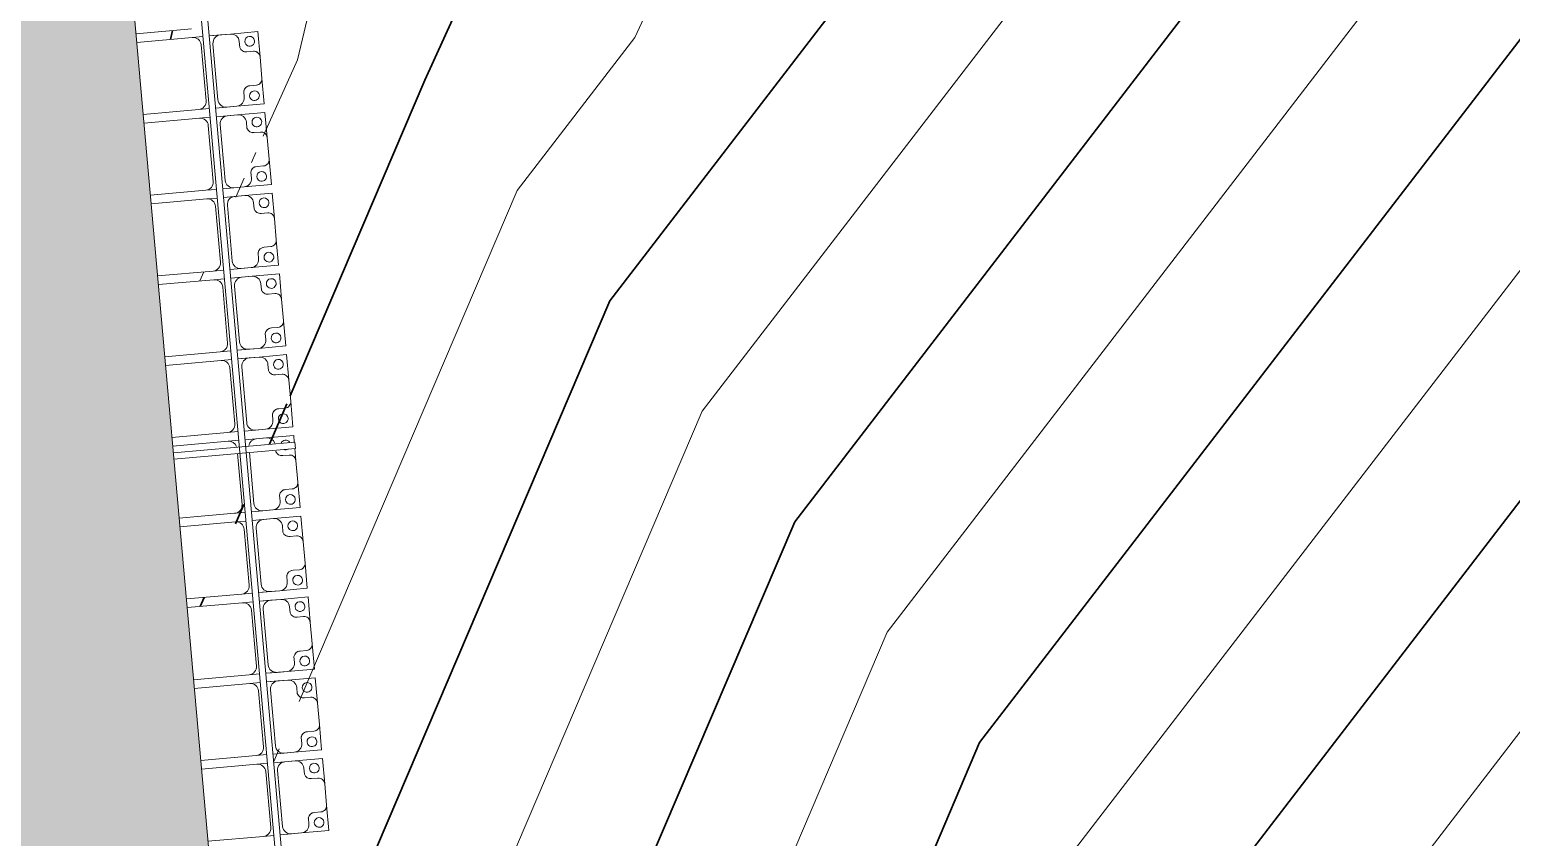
# Model space of a CAD drawing. Header units: millimetres. Extents: x -861324 to 439029, y -308065 to 694685.
# Drawn here: x -12267 to -3133, y 55430 to 60412 of the extents above; entities that cross this region are included whole.
import ezdxf

# ---------------------------------------------------------------- set-up
doc = ezdxf.new("R2010")
doc.units = ezdxf.units.MM
for name, color, linetype, lineweight in [('A-DETL-GENF', 92, 'Continuous', 9), ('A-DETL-THIN', 151, 'Continuous', 9), ('A-GENM', 13, 'Continuous', 9), ('C-TOPO-MAJR', 7, 'Continuous', 35), ('C-TOPO-MINR', 7, 'Continuous', 9), ('S-BEAM', 12, 'Continuous', 9)]:
    doc.layers.add(name, color=color, linetype=linetype, lineweight=lineweight)

# ---------------------------------------------------------------- blocks, each defined once
blk = doc.blocks.new('Dầm C52 - Dầm C52-21055-BỐ TRÍ BÈ PIN HỒ BẢN MÒNG')
at = {"layer": 'S-BEAM', "color": 7}
for p, q in [((-63556.2, 20), (63556.2, 20)), ((63556.2, -20), (-63556.2, -20))]:
    blk.add_line(p, q, dxfattribs=at)
blk = doc.blocks.new('Dầm C52 - Hộp 40x60-15957-BỐ TRÍ BÈ PIN HỒ BẢN MÒNG')
at = {"layer": 'S-BEAM', "color": 7}
for p, q in [((36407.8, 20), (37160, 20)), ((37160, 20), (37160, -20)), ((37160, -20), (36407.8, -20))]:
    blk.add_line(p, q, dxfattribs=at)
blk = doc.blocks.new('Dai phaodi lai - DẢI PHAO ĐI LẠI-21666-BỐ TRÍ BÈ PIN HỒ BẢN MÒNG')
at = {"layer": 'A-GENM', "color": 9}
for p, q in [((109776.8, 748.4), (109933.1, 748.4)), ((109776.8, 579.3), (109776.8, 748.4)), ((109776.8, 748.4), (109776.8, 579.3)), ((109933.1, 748.4), (109776.8, 748.4)), ((110066.9, 748.4), (110223.2, 748.4)), ((110223.2, 748.4), (110066.9, 748.4)), ((110223.2, 748.4), (110223.2, 579.3)), ((110223.2, 579.3), (110223.2, 748.4)), ((110276.8, 748.4), (110433.1, 748.4)), ((110276.8, 579.3), (110276.8, 748.4)), ((110276.8, 748.4), (110276.8, 579.3)), ((110433.1, 748.4), (110276.8, 748.4)), ((110566.9, 748.4), (110723.2, 748.4)), ((110723.2, 748.4), (110566.9, 748.4)), ((110723.2, 748.4), (110723.2, 579.3)), ((110723.2, 579.3), (110723.2, 748.4)), ((110776.8, 748.4), (110933.1, 748.4)), ((110776.8, 579.3), (110776.8, 748.4)), ((110776.8, 748.4), (110776.8, 579.3)), ((110933.1, 748.4), (110776.8, 748.4)), ((111066.9, 748.4), (111223.2, 748.4)), ((111223.2, 748.4), (111066.9, 748.4)), ((111223.2, 748.4), (111223.2, 579.3)), ((111223.2, 579.3), (111223.2, 748.4)), ((111276.8, 748.4), (111433.1, 748.4)), ((111276.8, 579.3), (111276.8, 748.4)), ((111276.8, 748.4), (111276.8, 579.3)), ((111433.1, 748.4), (111276.8, 748.4)), ((111566.9, 748.4), (111723.2, 748.4)), ((111723.2, 748.4), (111566.9, 748.4)), ((111723.2, 748.4), (111723.2, 579.3)), ((111723.2, 579.3), (111723.2, 748.4)), ((111776.8, 748.4), (111933.1, 748.4)), ((111776.8, 579.3), (111776.8, 748.4)), ((111776.8, 748.4), (111776.8, 579.3)), ((111933.1, 748.4), (111776.8, 748.4)), ((112066.9, 748.4), (112223.2, 748.4)), ((112223.2, 748.4), (112066.9, 748.4)), ((112223.2, 748.4), (112223.2, 579.3)), ((112223.2, 579.3), (112223.2, 748.4)), ((112276.8, 748.4), (112318.3, 748.4)), ((112276.8, 579.3), (112276.8, 748.4)), ((112276.8, 748.4), (112276.8, 579.3)), ((112318.3, 748.4), (112276.8, 748.4)), ((112358.3, 748.4), (112433.1, 748.4)), ((112433.1, 748.4), (112358.3, 748.4)), ((112566.9, 748.4), (112723.2, 748.4)), ((112723.2, 748.4), (112566.9, 748.4)), ((112723.2, 748.4), (112723.2, 579.3)), ((112723.2, 579.3), (112723.2, 748.4)), ((112776.8, 748.4), (112933.1, 748.4)), ((112776.8, 579.3), (112776.8, 748.4)), ((112776.8, 748.4), (112776.8, 579.3)), ((112933.1, 748.4), (112776.8, 748.4)), ((113066.9, 748.4), (113223.2, 748.4)), ((113223.2, 748.4), (113066.9, 748.4)), ((113223.2, 748.4), (113223.2, 579.3)), ((113223.2, 579.3), (113223.2, 748.4)), ((113276.8, 748.4), (113433.1, 748.4)), ((113276.8, 579.3), (113276.8, 748.4)), ((113276.8, 748.4), (113276.8, 579.3)), ((113433.1, 748.4), (113276.8, 748.4)), ((113566.9, 748.4), (113723.2, 748.4)), ((113723.2, 748.4), (113566.9, 748.4)), ((113723.2, 748.4), (113723.2, 579.3)), ((113723.2, 579.3), (113723.2, 748.4)), ((113776.8, 748.4), (113933.1, 748.4)), ((113776.8, 579.3), (113776.8, 748.4)), ((113776.8, 748.4), (113776.8, 579.3)), ((113933.1, 748.4), (113776.8, 748.4)), ((114066.9, 748.4), (114223.2, 748.4)), ((114223.2, 748.4), (114066.9, 748.4)), ((114223.2, 748.4), (114223.2, 579.3)), ((114223.2, 579.3), (114223.2, 748.4)), ((114276.8, 748.4), (114433.1, 748.4)), ((114276.8, 579.3), (114276.8, 748.4)), ((114276.8, 748.4), (114276.8, 579.3)), ((114433.1, 748.4), (114276.8, 748.4)), ((114566.9, 748.4), (114723.2, 748.4)), ((114723.2, 748.4), (114566.9, 748.4)), ((114723.2, 748.4), (114723.2, 579.3)), ((114723.2, 579.3), (114723.2, 748.4)), ((109895.1, 670.7), (109895.1, 710.4)), ((109895.1, 710.4), (109895.1, 670.7)), ((109895.1, 670.7), (109895.1, 710.4)), ((110395.1, 670.7), (110395.1, 710.4)), ((110395.1, 710.4), (110395.1, 670.7)), ((110395.1, 670.7), (110395.1, 710.4)), ((110895.1, 670.7), (110895.1, 710.4)), ((110895.1, 710.4), (110895.1, 670.7)), ((110895.1, 670.7), (110895.1, 710.4)), ((111395.1, 670.7), (111395.1, 710.4)), ((111395.1, 710.4), (111395.1, 670.7)), ((111395.1, 670.7), (111395.1, 710.4)), ((111895.1, 670.7), (111895.1, 710.4)), ((111895.1, 710.4), (111895.1, 670.7)), ((111895.1, 670.7), (111895.1, 710.4)), ((112395.1, 670.7), (112395.1, 710.4)), ((112395.1, 710.4), (112395.1, 670.7)), ((112395.1, 670.7), (112395.1, 710.4)), ((112895.1, 670.7), (112895.1, 710.4)), ((112895.1, 710.4), (112895.1, 670.7)), ((112895.1, 670.7), (112895.1, 710.4)), ((113395.1, 670.7), (113395.1, 710.4)), ((113395.1, 710.4), (113395.1, 670.7)), ((113395.1, 670.7), (113395.1, 710.4)), ((113895.1, 670.7), (113895.1, 710.4)), ((113895.1, 710.4), (113895.1, 670.7)), ((113895.1, 670.7), (113895.1, 710.4)), ((114395.1, 670.7), (114395.1, 710.4)), ((114395.1, 710.4), (114395.1, 670.7)), ((114395.1, 670.7), (114395.1, 710.4)), ((109776.8, 447.9), (109776.8, 579.3)), ((109826.8, 629.3), (109864.3, 629.3)), ((109864.3, 629.3), (109826.8, 629.3)), ((109826.8, 629.3), (109864.3, 629.3)), ((110135.7, 629.3), (110173.2, 629.3)), ((110173.2, 629.3), (110135.7, 629.3)), ((110135.7, 629.3), (110173.2, 629.3)), ((110223.2, 579.3), (110223.2, 447.9)), ((110276.8, 447.9), (110276.8, 579.3)), ((110326.8, 629.3), (110364.3, 629.3)), ((110364.3, 629.3), (110326.8, 629.3)), ((110326.8, 629.3), (110364.3, 629.3)), ((110635.7, 629.3), (110673.2, 629.3)), ((110673.2, 629.3), (110635.7, 629.3)), ((110635.7, 629.3), (110673.2, 629.3)), ((110723.2, 579.3), (110723.2, 447.9)), ((110776.8, 447.9), (110776.8, 579.3)), ((110826.8, 629.3), (110864.3, 629.3)), ((110864.3, 629.3), (110826.8, 629.3)), ((110826.8, 629.3), (110864.3, 629.3)), ((111135.7, 629.3), (111173.2, 629.3)), ((111173.2, 629.3), (111135.7, 629.3)), ((111135.7, 629.3), (111173.2, 629.3)), ((111223.2, 579.3), (111223.2, 447.9)), ((111276.8, 447.9), (111276.8, 579.3)), ((111326.8, 629.3), (111364.3, 629.3)), ((111364.3, 629.3), (111326.8, 629.3)), ((111326.8, 629.3), (111364.3, 629.3)), ((111635.7, 629.3), (111673.2, 629.3)), ((111673.2, 629.3), (111635.7, 629.3)), ((111635.7, 629.3), (111673.2, 629.3)), ((111723.2, 579.3), (111723.2, 447.9)), ((111776.8, 447.9), (111776.8, 579.3)), ((111826.8, 629.3), (111864.3, 629.3)), ((111864.3, 629.3), (111826.8, 629.3)), ((111826.8, 629.3), (111864.3, 629.3)), ((112135.7, 629.3), (112173.2, 629.3)), ((112173.2, 629.3), (112135.7, 629.3)), ((112135.7, 629.3), (112173.2, 629.3)), ((112223.2, 579.3), (112223.2, 447.9)), ((112276.8, 447.9), (112276.8, 579.3)), ((112635.7, 629.3), (112673.2, 629.3)), ((112673.2, 629.3), (112635.7, 629.3)), ((112635.7, 629.3), (112673.2, 629.3)), ((112723.2, 579.3), (112723.2, 447.9)), ((112776.8, 447.9), (112776.8, 579.3)), ((112826.8, 629.3), (112864.3, 629.3)), ((112864.3, 629.3), (112826.8, 629.3)), ((112826.8, 629.3), (112864.3, 629.3)), ((113135.7, 629.3), (113173.2, 629.3)), ((113173.2, 629.3), (113135.7, 629.3)), ((113135.7, 629.3), (113173.2, 629.3)), ((113223.2, 579.3), (113223.2, 447.9)), ((113276.8, 447.9), (113276.8, 579.3)), ((113326.8, 629.3), (113364.3, 629.3)), ((113364.3, 629.3), (113326.8, 629.3)), ((113326.8, 629.3), (113364.3, 629.3)), ((113635.7, 629.3), (113673.2, 629.3)), ((113673.2, 629.3), (113635.7, 629.3)), ((113635.7, 629.3), (113673.2, 629.3)), ((113723.2, 579.3), (113723.2, 447.9)), ((113776.8, 447.9), (113776.8, 579.3)), ((113826.8, 629.3), (113864.3, 629.3)), ((113864.3, 629.3), (113826.8, 629.3)), ((113826.8, 629.3), (113864.3, 629.3)), ((114135.7, 629.3), (114173.2, 629.3)), ((114173.2, 629.3), (114135.7, 629.3)), ((114135.7, 629.3), (114173.2, 629.3)), ((114223.2, 579.3), (114223.2, 447.9)), ((114276.8, 447.9), (114276.8, 579.3)), ((114326.8, 629.3), (114364.3, 629.3)), ((114364.3, 629.3), (114326.8, 629.3)), ((114326.8, 629.3), (114364.3, 629.3)), ((114635.7, 629.3), (114673.2, 629.3)), ((114673.2, 629.3), (114635.7, 629.3)), ((114635.7, 629.3), (114673.2, 629.3)), ((114723.2, 579.3), (114723.2, 447.9)), ((109776.8, 343.3), (109776.8, 407.9)), ((110223.2, 407.9), (110223.2, 343.3)), ((110276.8, 343.3), (110276.8, 407.9)), ((110723.2, 407.9), (110723.2, 343.3)), ((110776.8, 343.3), (110776.8, 407.9)), ((111223.2, 407.9), (111223.2, 343.3)), ((111276.8, 343.3), (111276.8, 407.9)), ((111723.2, 407.9), (111723.2, 343.3)), ((111776.8, 343.3), (111776.8, 407.9)), ((112223.2, 407.9), (112223.2, 343.3)), ((112276.8, 343.3), (112276.8, 407.9)), ((112723.2, 407.9), (112723.2, 343.3)), ((112776.8, 343.3), (112776.8, 407.9)), ((113223.2, 407.9), (113223.2, 343.3)), ((113276.8, 343.3), (113276.8, 407.9)), ((113723.2, 407.9), (113723.2, 343.3)), ((113776.8, 343.3), (113776.8, 407.9)), ((114223.2, 407.9), (114223.2, 343.3)), ((114276.8, 343.3), (114276.8, 407.9)), ((114723.2, 407.9), (114723.2, 343.3))]:
    blk.add_line(p, q, dxfattribs=at)
at = {"layer": 'A-GENM', "color": 7}
for p, q in [((110066.9, 748.4), (109933.1, 748.4)), ((110566.9, 748.4), (110433.1, 748.4)), ((111066.9, 748.4), (110933.1, 748.4)), ((111566.9, 748.4), (111433.1, 748.4)), ((112066.9, 748.4), (111933.1, 748.4)), ((112566.9, 748.4), (112433.1, 748.4)), ((113066.9, 748.4), (112933.1, 748.4)), ((113566.9, 748.4), (113433.1, 748.4)), ((114066.9, 748.4), (113933.1, 748.4)), ((114566.9, 748.4), (114433.1, 748.4)), ((109895.1, 710.4), (109895.1, 670.7)), ((110104.9, 670.7), (110104.9, 710.4)), ((110395.1, 710.4), (110395.1, 670.7)), ((110604.9, 670.7), (110604.9, 710.4)), ((110895.1, 710.4), (110895.1, 670.7)), ((111104.9, 670.7), (111104.9, 710.4)), ((111395.1, 710.4), (111395.1, 670.7)), ((111604.9, 670.7), (111604.9, 710.4)), ((111895.1, 710.4), (111895.1, 670.7)), ((112104.9, 670.7), (112104.9, 710.4)), ((112395.1, 710.4), (112395.1, 670.7)), ((112604.9, 670.7), (112604.9, 710.4)), ((112895.1, 710.4), (112895.1, 670.7)), ((113104.9, 670.7), (113104.9, 710.4)), ((113395.1, 710.4), (113395.1, 670.7)), ((113604.9, 670.7), (113604.9, 710.4)), ((113895.1, 710.4), (113895.1, 670.7)), ((114104.9, 670.7), (114104.9, 710.4)), ((114395.1, 710.4), (114395.1, 670.7)), ((114604.9, 670.7), (114604.9, 710.4)), ((109776.8, 579.3), (109776.8, 516.7)), ((109864.3, 629.3), (109826.8, 629.3)), ((110173.2, 629.3), (110135.7, 629.3)), ((110223.2, 516.7), (110223.2, 579.3)), ((110276.8, 579.3), (110276.8, 516.7)), ((110364.3, 629.3), (110326.8, 629.3)), ((110673.2, 629.3), (110635.7, 629.3)), ((110723.2, 516.7), (110723.2, 579.3)), ((110776.8, 579.3), (110776.8, 516.7)), ((110864.3, 629.3), (110826.8, 629.3)), ((111173.2, 629.3), (111135.7, 629.3)), ((111223.2, 516.7), (111223.2, 579.3)), ((111276.8, 579.3), (111276.8, 516.7)), ((111364.3, 629.3), (111326.8, 629.3)), ((111673.2, 629.3), (111635.7, 629.3)), ((111723.2, 516.7), (111723.2, 579.3)), ((111776.8, 579.3), (111776.8, 516.7)), ((111864.3, 629.3), (111826.8, 629.3)), ((112173.2, 629.3), (112135.7, 629.3)), ((112223.2, 516.7), (112223.2, 579.3)), ((112276.8, 579.3), (112276.8, 516.7)), ((112673.2, 629.3), (112635.7, 629.3)), ((112723.2, 516.7), (112723.2, 579.3)), ((112776.8, 579.3), (112776.8, 516.7)), ((112864.3, 629.3), (112826.8, 629.3)), ((113173.2, 629.3), (113135.7, 629.3)), ((113223.2, 516.7), (113223.2, 579.3)), ((113276.8, 579.3), (113276.8, 516.7)), ((113364.3, 629.3), (113326.8, 629.3)), ((113673.2, 629.3), (113635.7, 629.3)), ((113723.2, 516.7), (113723.2, 579.3)), ((113776.8, 579.3), (113776.8, 516.7)), ((113864.3, 629.3), (113826.8, 629.3)), ((114173.2, 629.3), (114135.7, 629.3)), ((114223.2, 516.7), (114223.2, 579.3)), ((114276.8, 579.3), (114276.8, 516.7)), ((114364.3, 629.3), (114326.8, 629.3)), ((114673.2, 629.3), (114635.7, 629.3)), ((114723.2, 516.7), (114723.2, 579.3)), ((109776.8, 447.9), (109776.8, 516.7)), ((109826.8, 466.7), (110173.2, 466.7)), ((110223.2, 516.7), (110223.2, 447.9)), ((110276.8, 447.9), (110276.8, 516.7)), ((110326.8, 466.7), (110673.2, 466.7)), ((110723.2, 516.7), (110723.2, 447.9)), ((110776.8, 447.9), (110776.8, 516.7)), ((110826.8, 466.7), (111173.2, 466.7)), ((111223.2, 516.7), (111223.2, 447.9)), ((111276.8, 447.9), (111276.8, 516.7)), ((111326.8, 466.7), (111673.2, 466.7)), ((111723.2, 516.7), (111723.2, 447.9)), ((111776.8, 447.9), (111776.8, 516.7)), ((111826.8, 466.7), (112173.2, 466.7)), ((112223.2, 516.7), (112223.2, 447.9)), ((112276.8, 447.9), (112276.8, 516.7)), ((112358.3, 466.7), (112673.2, 466.7)), ((112723.2, 516.7), (112723.2, 447.9)), ((112776.8, 447.9), (112776.8, 516.7)), ((112826.8, 466.7), (113173.2, 466.7)), ((113223.2, 516.7), (113223.2, 447.9)), ((113276.8, 447.9), (113276.8, 516.7)), ((113326.8, 466.7), (113673.2, 466.7)), ((113723.2, 516.7), (113723.2, 447.9)), ((113776.8, 447.9), (113776.8, 516.7)), ((113826.8, 466.7), (114173.2, 466.7)), ((114223.2, 516.7), (114223.2, 447.9)), ((114276.8, 447.9), (114276.8, 516.7)), ((114326.8, 466.7), (114673.2, 466.7)), ((114723.2, 516.7), (114723.2, 447.9)), ((109776.8, 343.3), (109776.8, 407.9)), ((110173.2, 393.3), (109826.8, 393.3)), ((110223.2, 407.9), (110223.2, 343.3)), ((110276.8, 343.3), (110276.8, 407.9)), ((110673.2, 393.3), (110326.8, 393.3)), ((110723.2, 407.9), (110723.2, 343.3)), ((110776.8, 343.3), (110776.8, 407.9)), ((111173.2, 393.3), (110826.8, 393.3)), ((111223.2, 407.9), (111223.2, 343.3)), ((111276.8, 343.3), (111276.8, 407.9)), ((111673.2, 393.3), (111326.8, 393.3)), ((111723.2, 407.9), (111723.2, 343.3)), ((111776.8, 343.3), (111776.8, 407.9)), ((112173.2, 393.3), (111826.8, 393.3)), ((112223.2, 407.9), (112223.2, 343.3)), ((112276.8, 343.3), (112276.8, 407.9)), ((112673.2, 393.3), (112358.3, 393.3)), ((112723.2, 407.9), (112723.2, 343.3)), ((112776.8, 343.3), (112776.8, 407.9)), ((113173.2, 393.3), (112826.8, 393.3)), ((113223.2, 407.9), (113223.2, 343.3)), ((113276.8, 343.3), (113276.8, 407.9)), ((113673.2, 393.3), (113326.8, 393.3)), ((113723.2, 407.9), (113723.2, 343.3)), ((113776.8, 343.3), (113776.8, 407.9)), ((114173.2, 393.3), (113826.8, 393.3)), ((114223.2, 407.9), (114223.2, 343.3)), ((114276.8, 343.3), (114276.8, 407.9)), ((114673.2, 393.3), (114326.8, 393.3)), ((114723.2, 407.9), (114723.2, 343.3)), ((109723.2, 0), (109723.2, 343.3)), ((109776.8, 343.3), (109776.8, 0)), ((110223.2, 0), (110223.2, 343.3)), ((110276.8, 343.3), (110276.8, 0)), ((110723.2, 0), (110723.2, 343.3)), ((110776.8, 343.3), (110776.8, 0)), ((111223.2, 0), (111223.2, 343.3)), ((111276.8, 343.3), (111276.8, 0)), ((111723.2, 0), (111723.2, 343.3)), ((111776.8, 343.3), (111776.8, 0)), ((112223.2, 0), (112223.2, 343.3)), ((112276.8, 343.3), (112276.8, 0)), ((112723.2, 0), (112723.2, 343.3)), ((112776.8, 343.3), (112776.8, 0)), ((113223.2, 0), (113223.2, 343.3)), ((113276.8, 343.3), (113276.8, 0)), ((113723.2, 0), (113723.2, 343.3)), ((113776.8, 343.3), (113776.8, 0)), ((114223.2, 0), (114223.2, 343.3)), ((114276.8, 343.3), (114276.8, 0)), ((114723.2, 0), (114723.2, 343.3))]:
    blk.add_line(p, q, dxfattribs=at)
for centre, radius, start, end in [((109933.1, 710.4), 38, 90, 180), ((110066.9, 710.4), 38, 360, 90), ((110433.1, 710.4), 38, 90, 180), ((110566.9, 710.4), 38, 360, 90), ((110933.1, 710.4), 38, 90, 180), ((111066.9, 710.4), 38, 360, 90), ((111433.1, 710.4), 38, 90, 180), ((111566.9, 710.4), 38, 360, 90), ((111933.1, 710.4), 38, 90, 180), ((112066.9, 710.4), 38, 360, 90), ((112433.1, 710.4), 38, 90, 180), ((112566.9, 710.4), 38, 360, 90), ((112933.1, 710.4), 38, 90, 180), ((113066.9, 710.4), 38, 360, 90), ((113433.1, 710.4), 38, 90, 180), ((113566.9, 710.4), 38, 360, 90), ((113933.1, 710.4), 38, 90, 180), ((114066.9, 710.4), 38, 360, 90), ((114433.1, 710.4), 38, 90, 180), ((114566.9, 710.4), 38, 360, 90), ((109855.2, 668.2), 40, 283.18854, 3.50807), ((110144.8, 668.2), 40, 176.49193, 256.81146), ((110355.2, 668.2), 40, 283.18854, 3.50807), ((110644.8, 668.2), 40, 176.49193, 256.81146), ((110855.2, 668.2), 40, 283.18854, 3.50807), ((111144.8, 668.2), 40, 176.49193, 256.81146), ((111355.2, 668.2), 40, 283.18854, 3.50807), ((111644.8, 668.2), 40, 176.49193, 256.81146), ((111855.2, 668.2), 40, 283.18854, 3.50807), ((112144.8, 668.2), 40, 176.49193, 256.81146), ((112355.2, 668.2), 40, 283.18854, 3.50807), ((112644.8, 668.2), 40, 176.49193, 256.81146), ((112855.2, 668.2), 40, 283.18854, 3.50807), ((113144.8, 668.2), 40, 176.49193, 256.81146), ((113355.2, 668.2), 40, 283.18854, 3.50807), ((113644.8, 668.2), 40, 176.49193, 256.81146), ((113855.2, 668.2), 40, 283.18854, 3.50807), ((114144.8, 668.2), 40, 176.49193, 256.81146), ((114355.2, 668.2), 40, 283.18854, 3.50807), ((114644.8, 668.2), 40, 176.49193, 256.81146), ((109826.8, 579.3), 50, 90, 180), ((110173.2, 579.3), 50, 0, 90), ((110326.8, 579.3), 50, 90, 180), ((110673.2, 579.3), 50, 360, 90), ((110826.8, 579.3), 50, 90, 180), ((111173.2, 579.3), 50, 360, 90), ((111326.8, 579.3), 50, 90, 180), ((111673.2, 579.3), 50, 0, 90), ((111826.8, 579.3), 50, 90, 180), ((112173.2, 579.3), 50, 0, 90), ((112326.8, 579.3), 50, 105, 180), ((112673.2, 579.3), 50, 360, 90), ((112826.8, 579.3), 50, 90, 180), ((113173.2, 579.3), 50, 0, 90), ((113326.8, 579.3), 50, 90, 180), ((113673.2, 579.3), 50, 0, 90), ((113826.8, 579.3), 50, 90, 180), ((114173.2, 579.3), 50, 360, 90), ((114326.8, 579.3), 50, 90, 180), ((114673.2, 579.3), 50, 0, 90), ((109826.8, 516.7), 50, 180, 270), ((110173.2, 516.7), 50, 270, 0), ((110326.8, 516.7), 50, 180, 270), ((110673.2, 516.7), 50, 270, 0), ((110826.8, 516.7), 50, 180, 270), ((111173.2, 516.7), 50, 270, 0), ((111326.8, 516.7), 50, 180, 270), ((111673.2, 516.7), 50, 270, 0), ((111826.8, 516.7), 50, 180, 270), ((112173.2, 516.7), 50, 270, 0), ((112326.8, 516.7), 50, 180, 255), ((112673.2, 516.7), 50, 270, 0), ((112826.8, 516.7), 50, 180, 270), ((113173.2, 516.7), 50, 270, 0), ((113326.8, 516.7), 50, 180, 270), ((113673.2, 516.7), 50, 270, 0), ((113826.8, 516.7), 50, 180, 270), ((114173.2, 516.7), 50, 270, 0), ((114326.8, 516.7), 50, 180, 270), ((114673.2, 516.7), 50, 270, 0), ((109826.8, 343.3), 50, 90, 180), ((110173.2, 343.3), 50, 360, 90), ((110326.8, 343.3), 50, 90, 180), ((110673.2, 343.3), 50, 360, 90), ((110826.8, 343.3), 50, 90, 180), ((111173.2, 343.3), 50, 360, 90), ((111326.8, 343.3), 50, 90, 180), ((111673.2, 343.3), 50, 360, 90), ((111826.8, 343.3), 50, 90, 180), ((112173.2, 343.3), 50, 360, 90), ((112326.8, 343.3), 50, 105, 180), ((112673.2, 343.3), 50, 360, 90), ((112826.8, 343.3), 50, 90, 180), ((113173.2, 343.3), 50, 360, 90), ((113326.8, 343.3), 50, 90, 180), ((113673.2, 343.3), 50, 360, 90), ((113826.8, 343.3), 50, 90, 180), ((114173.2, 343.3), 50, 360, 90), ((114326.8, 343.3), 50, 90, 180), ((114673.2, 343.3), 50, 360, 90)]:
    blk.add_arc(centre, radius, start, end, dxfattribs=at)
at = {"layer": 'A-GENM', "color": 9}
for centre, radius, start, end in [((109933.1, 710.4), 38, 135, 180), ((109933.1, 710.4), 38, 135, 180), ((109933.1, 710.4), 38, 135, 180), ((110066.9, 710.4), 38, 15, 45), ((110066.9, 710.4), 38, 15, 45), ((110066.9, 710.4), 38, 15, 45), ((110433.1, 710.4), 38, 135, 180), ((110433.1, 710.4), 38, 135, 180), ((110433.1, 710.4), 38, 135, 180), ((110566.9, 710.4), 38, 15, 45), ((110566.9, 710.4), 38, 15, 45), ((110566.9, 710.4), 38, 15, 45), ((110933.1, 710.4), 38, 135, 180), ((110933.1, 710.4), 38, 135, 180), ((110933.1, 710.4), 38, 135, 180), ((111066.9, 710.4), 38, 15, 45), ((111066.9, 710.4), 38, 15, 45), ((111066.9, 710.4), 38, 15, 45), ((111433.1, 710.4), 38, 135, 180), ((111433.1, 710.4), 38, 135, 180), ((111433.1, 710.4), 38, 135, 180), ((111566.9, 710.4), 38, 15, 45), ((111566.9, 710.4), 38, 15, 45), ((111566.9, 710.4), 38, 15, 45), ((111933.1, 710.4), 38, 135, 180), ((111933.1, 710.4), 38, 135, 180), ((111933.1, 710.4), 38, 135, 180), ((112066.9, 710.4), 38, 15, 45), ((112066.9, 710.4), 38, 15, 45), ((112066.9, 710.4), 38, 15, 45), ((112433.1, 710.4), 38, 135, 180), ((112433.1, 710.4), 38, 135, 180), ((112433.1, 710.4), 38, 135, 180), ((112566.9, 710.4), 38, 15, 45), ((112566.9, 710.4), 38, 15, 45), ((112566.9, 710.4), 38, 15, 45), ((112933.1, 710.4), 38, 135, 180), ((112933.1, 710.4), 38, 135, 180), ((112933.1, 710.4), 38, 135, 180), ((113066.9, 710.4), 38, 15, 45), ((113066.9, 710.4), 38, 15, 45), ((113066.9, 710.4), 38, 15, 45), ((113433.1, 710.4), 38, 135, 180), ((113433.1, 710.4), 38, 135, 180), ((113433.1, 710.4), 38, 135, 180), ((113566.9, 710.4), 38, 15, 45), ((113566.9, 710.4), 38, 15, 45), ((113566.9, 710.4), 38, 15, 45), ((113933.1, 710.4), 38, 135, 180), ((113933.1, 710.4), 38, 135, 180), ((113933.1, 710.4), 38, 135, 180), ((114066.9, 710.4), 38, 15, 45), ((114066.9, 710.4), 38, 15, 45), ((114066.9, 710.4), 38, 15, 45), ((114433.1, 710.4), 38, 135, 180), ((114433.1, 710.4), 38, 135, 180), ((114433.1, 710.4), 38, 135, 180), ((114566.9, 710.4), 38, 15, 45), ((114566.9, 710.4), 38, 15, 45), ((114566.9, 710.4), 38, 15, 45), ((109831.6, 693.3), 30, 90, 270), ((109831.6, 693.3), 30, 90, 270), ((109831.6, 693.3), 30, 270, 90), ((109831.6, 693.3), 30, 270, 90), ((109855.2, 668.2), 40, 323.34831, 3.50807), ((109855.2, 668.2), 40, 323.34831, 3.50807), ((109855.2, 668.2), 40, 323.34831, 3.50807), ((110144.8, 668.2), 40, 176.49193, 230.03828), ((110144.8, 668.2), 40, 176.49193, 230.03828), ((110144.8, 668.2), 40, 176.49193, 230.03828), ((110168.4, 693.3), 30, 90, 270), ((110168.4, 693.3), 30, 90, 270), ((110168.4, 693.3), 30, 270, 90), ((110168.4, 693.3), 30, 270, 90), ((110331.6, 693.3), 30, 90, 270), ((110331.6, 693.3), 30, 90, 270), ((110331.6, 693.3), 30, 270, 90), ((110331.6, 693.3), 30, 270, 90), ((110355.2, 668.2), 40, 323.34831, 3.50807), ((110355.2, 668.2), 40, 323.34831, 3.50807), ((110355.2, 668.2), 40, 323.34831, 3.50807), ((110644.8, 668.2), 40, 176.49193, 230.03828), ((110644.8, 668.2), 40, 176.49193, 230.03828), ((110644.8, 668.2), 40, 176.49193, 230.03828), ((110668.4, 693.3), 30, 90, 270), ((110668.4, 693.3), 30, 90, 270), ((110668.4, 693.3), 30, 270, 90), ((110668.4, 693.3), 30, 270, 90), ((110831.6, 693.3), 30, 90, 270), ((110831.6, 693.3), 30, 90, 270), ((110831.6, 693.3), 30, 270, 90), ((110831.6, 693.3), 30, 270, 90), ((110855.2, 668.2), 40, 323.34831, 3.50807), ((110855.2, 668.2), 40, 323.34831, 3.50807), ((110855.2, 668.2), 40, 323.34831, 3.50807), ((111144.8, 668.2), 40, 176.49193, 230.03828), ((111144.8, 668.2), 40, 176.49193, 230.03828), ((111144.8, 668.2), 40, 176.49193, 230.03828), ((111168.4, 693.3), 30, 90, 270), ((111168.4, 693.3), 30, 90, 270), ((111168.4, 693.3), 30, 270, 90), ((111168.4, 693.3), 30, 270, 90), ((111331.6, 693.3), 30, 90, 270), ((111331.6, 693.3), 30, 90, 270), ((111331.6, 693.3), 30, 270, 90), ((111331.6, 693.3), 30, 270, 90), ((111355.2, 668.2), 40, 323.34831, 3.50807), ((111355.2, 668.2), 40, 323.34831, 3.50807), ((111355.2, 668.2), 40, 323.34831, 3.50807), ((111644.8, 668.2), 40, 176.49193, 230.03828), ((111644.8, 668.2), 40, 176.49193, 230.03828), ((111644.8, 668.2), 40, 176.49193, 230.03828), ((111668.4, 693.3), 30, 90, 270), ((111668.4, 693.3), 30, 90, 270), ((111668.4, 693.3), 30, 270, 90), ((111668.4, 693.3), 30, 270, 90), ((111831.6, 693.3), 30, 90, 270), ((111831.6, 693.3), 30, 90, 270), ((111831.6, 693.3), 30, 270, 90), ((111831.6, 693.3), 30, 270, 90), ((111855.2, 668.2), 40, 323.34831, 3.50807), ((111855.2, 668.2), 40, 323.34831, 3.50807), ((111855.2, 668.2), 40, 323.34831, 3.50807), ((112144.8, 668.2), 40, 176.49193, 230.03828), ((112144.8, 668.2), 40, 176.49193, 230.03828), ((112144.8, 668.2), 40, 176.49193, 230.03828), ((112168.4, 693.3), 30, 90, 270), ((112168.4, 693.3), 30, 90, 270), ((112168.4, 693.3), 30, 270, 90), ((112168.4, 693.3), 30, 270, 90), ((112331.6, 693.3), 30, 120, 240), ((112331.6, 693.3), 30, 120, 240), ((112331.6, 693.3), 30, 330, 30), ((112331.6, 693.3), 30, 330, 30), ((112355.2, 668.2), 40, 323.34831, 3.50807), ((112355.2, 668.2), 40, 323.34831, 3.50807), ((112355.2, 668.2), 40, 323.34831, 3.50807), ((112644.8, 668.2), 40, 176.49193, 230.03828), ((112644.8, 668.2), 40, 176.49193, 230.03828), ((112644.8, 668.2), 40, 176.49193, 230.03828), ((112668.4, 693.3), 30, 90, 270), ((112668.4, 693.3), 30, 90, 270), ((112668.4, 693.3), 30, 270, 90), ((112668.4, 693.3), 30, 270, 90), ((112831.6, 693.3), 30, 90, 270), ((112831.6, 693.3), 30, 90, 270), ((112831.6, 693.3), 30, 270, 90), ((112831.6, 693.3), 30, 270, 90), ((112855.2, 668.2), 40, 323.34831, 3.50807), ((112855.2, 668.2), 40, 323.34831, 3.50807), ((112855.2, 668.2), 40, 323.34831, 3.50807), ((113144.8, 668.2), 40, 176.49193, 230.03828), ((113144.8, 668.2), 40, 176.49193, 230.03828), ((113144.8, 668.2), 40, 176.49193, 230.03828), ((113168.4, 693.3), 30, 90, 270), ((113168.4, 693.3), 30, 90, 270), ((113168.4, 693.3), 30, 270, 90), ((113168.4, 693.3), 30, 270, 90), ((113331.6, 693.3), 30, 90, 270), ((113331.6, 693.3), 30, 90, 270), ((113331.6, 693.3), 30, 270, 90), ((113331.6, 693.3), 30, 270, 90), ((113355.2, 668.2), 40, 323.34831, 3.50807), ((113355.2, 668.2), 40, 323.34831, 3.50807), ((113355.2, 668.2), 40, 323.34831, 3.50807), ((113644.8, 668.2), 40, 176.49193, 230.03828), ((113644.8, 668.2), 40, 176.49193, 230.03828), ((113644.8, 668.2), 40, 176.49193, 230.03828), ((113668.4, 693.3), 30, 90, 270), ((113668.4, 693.3), 30, 90, 270), ((113668.4, 693.3), 30, 270, 90), ((113668.4, 693.3), 30, 270, 90), ((113831.6, 693.3), 30, 90, 270), ((113831.6, 693.3), 30, 90, 270), ((113831.6, 693.3), 30, 270, 90), ((113831.6, 693.3), 30, 270, 90), ((113855.2, 668.2), 40, 323.34831, 3.50807), ((113855.2, 668.2), 40, 323.34831, 3.50807), ((113855.2, 668.2), 40, 323.34831, 3.50807), ((114144.8, 668.2), 40, 176.49193, 230.03828), ((114144.8, 668.2), 40, 176.49193, 230.03828), ((114144.8, 668.2), 40, 176.49193, 230.03828), ((114168.4, 693.3), 30, 90, 270), ((114168.4, 693.3), 30, 90, 270), ((114168.4, 693.3), 30, 270, 90), ((114168.4, 693.3), 30, 270, 90), ((114331.6, 693.3), 30, 90, 270), ((114331.6, 693.3), 30, 90, 270), ((114331.6, 693.3), 30, 270, 90), ((114331.6, 693.3), 30, 270, 90), ((114355.2, 668.2), 40, 323.34831, 3.50807), ((114355.2, 668.2), 40, 323.34831, 3.50807), ((114355.2, 668.2), 40, 323.34831, 3.50807), ((114644.8, 668.2), 40, 176.49193, 230.03828), ((114644.8, 668.2), 40, 176.49193, 230.03828), ((114644.8, 668.2), 40, 176.49193, 230.03828), ((114668.4, 693.3), 30, 90, 270), ((114668.4, 693.3), 30, 90, 270), ((114668.4, 693.3), 30, 270, 90), ((114668.4, 693.3), 30, 270, 90), ((109826.8, 579.3), 50, 90, 180), ((109826.8, 579.3), 50, 90, 180), ((109826.8, 579.3), 50, 90, 180), ((109855.2, 668.2), 40, 283.18854, 296.57513), ((109855.2, 668.2), 40, 283.18854, 296.57513), ((109855.2, 668.2), 40, 283.18854, 296.57513), ((110144.8, 668.2), 40, 243.42487, 256.81146), ((110144.8, 668.2), 40, 243.42487, 256.81146), ((110144.8, 668.2), 40, 243.42487, 256.81146), ((110173.2, 579.3), 50, 0, 90), ((110173.2, 579.3), 50, 0, 90), ((110173.2, 579.3), 50, 0, 90), ((110326.8, 579.3), 50, 90, 180), ((110326.8, 579.3), 50, 90, 180), ((110326.8, 579.3), 50, 90, 180), ((110355.2, 668.2), 40, 283.18854, 296.57513), ((110355.2, 668.2), 40, 283.18854, 296.57513), ((110355.2, 668.2), 40, 283.18854, 296.57513), ((110644.8, 668.2), 40, 243.42487, 256.81146), ((110644.8, 668.2), 40, 243.42487, 256.81146), ((110644.8, 668.2), 40, 243.42487, 256.81146), ((110673.2, 579.3), 50, 0, 90), ((110673.2, 579.3), 50, 360, 90), ((110673.2, 579.3), 50, 0, 90), ((110826.8, 579.3), 50, 90, 180), ((110826.8, 579.3), 50, 90, 180), ((110826.8, 579.3), 50, 90, 180), ((110855.2, 668.2), 40, 283.18854, 296.57513), ((110855.2, 668.2), 40, 283.18854, 296.57513), ((110855.2, 668.2), 40, 283.18854, 296.57513), ((111144.8, 668.2), 40, 243.42487, 256.81146), ((111144.8, 668.2), 40, 243.42487, 256.81146), ((111144.8, 668.2), 40, 243.42487, 256.81146), ((111173.2, 579.3), 50, 0, 90), ((111173.2, 579.3), 50, 360, 90), ((111173.2, 579.3), 50, 0, 90), ((111326.8, 579.3), 50, 90, 180), ((111326.8, 579.3), 50, 90, 180), ((111326.8, 579.3), 50, 90, 180), ((111355.2, 668.2), 40, 283.18854, 296.57513), ((111355.2, 668.2), 40, 283.18854, 296.57513), ((111355.2, 668.2), 40, 283.18854, 296.57513), ((111644.8, 668.2), 40, 243.42487, 256.81146), ((111644.8, 668.2), 40, 243.42487, 256.81146), ((111644.8, 668.2), 40, 243.42487, 256.81146), ((111673.2, 579.3), 50, 0, 90), ((111673.2, 579.3), 50, 0, 90), ((111673.2, 579.3), 50, 0, 90), ((111826.8, 579.3), 50, 90, 180), ((111826.8, 579.3), 50, 90, 180), ((111826.8, 579.3), 50, 90, 180), ((111855.2, 668.2), 40, 283.18854, 296.57513), ((111855.2, 668.2), 40, 283.18854, 296.57513), ((111855.2, 668.2), 40, 283.18854, 296.57513), ((112144.8, 668.2), 40, 243.42487, 256.81146), ((112144.8, 668.2), 40, 243.42487, 256.81146), ((112144.8, 668.2), 40, 243.42487, 256.81146), ((112173.2, 579.3), 50, 0, 90), ((112173.2, 579.3), 50, 0, 90), ((112173.2, 579.3), 50, 0, 90), ((112326.8, 579.3), 50, 105, 180), ((112326.8, 579.3), 50, 105, 180), ((112326.8, 579.3), 50, 105, 180), ((112355.2, 668.2), 40, 283.18854, 296.57513), ((112355.2, 668.2), 40, 283.18854, 296.57513), ((112355.2, 668.2), 40, 283.18854, 296.57513), ((112644.8, 668.2), 40, 243.42487, 256.81146), ((112644.8, 668.2), 40, 243.42487, 256.81146), ((112644.8, 668.2), 40, 243.42487, 256.81146), ((112673.2, 579.3), 50, 0, 90), ((112673.2, 579.3), 50, 360, 90), ((112673.2, 579.3), 50, 0, 90), ((112826.8, 579.3), 50, 90, 180), ((112826.8, 579.3), 50, 90, 180), ((112826.8, 579.3), 50, 90, 180), ((112855.2, 668.2), 40, 283.18854, 296.57513), ((112855.2, 668.2), 40, 283.18854, 296.57513), ((112855.2, 668.2), 40, 283.18854, 296.57513), ((113144.8, 668.2), 40, 243.42487, 256.81146), ((113144.8, 668.2), 40, 243.42487, 256.81146), ((113144.8, 668.2), 40, 243.42487, 256.81146), ((113173.2, 579.3), 50, 0, 90), ((113173.2, 579.3), 50, 0, 90), ((113173.2, 579.3), 50, 0, 90), ((113326.8, 579.3), 50, 90, 180), ((113326.8, 579.3), 50, 90, 180), ((113326.8, 579.3), 50, 90, 180), ((113355.2, 668.2), 40, 283.18854, 296.57513), ((113355.2, 668.2), 40, 283.18854, 296.57513), ((113355.2, 668.2), 40, 283.18854, 296.57513), ((113644.8, 668.2), 40, 243.42487, 256.81146), ((113644.8, 668.2), 40, 243.42487, 256.81146), ((113644.8, 668.2), 40, 243.42487, 256.81146), ((113673.2, 579.3), 50, 0, 90), ((113673.2, 579.3), 50, 0, 90), ((113673.2, 579.3), 50, 0, 90), ((113826.8, 579.3), 50, 90, 180), ((113826.8, 579.3), 50, 90, 180), ((113826.8, 579.3), 50, 90, 180), ((113855.2, 668.2), 40, 283.18854, 296.57513), ((113855.2, 668.2), 40, 283.18854, 296.57513), ((113855.2, 668.2), 40, 283.18854, 296.57513), ((114144.8, 668.2), 40, 243.42487, 256.81146), ((114144.8, 668.2), 40, 243.42487, 256.81146), ((114144.8, 668.2), 40, 243.42487, 256.81146), ((114173.2, 579.3), 50, 0, 90), ((114173.2, 579.3), 50, 360, 90), ((114173.2, 579.3), 50, 0, 90), ((114326.8, 579.3), 50, 90, 180), ((114326.8, 579.3), 50, 90, 180), ((114326.8, 579.3), 50, 90, 180), ((114355.2, 668.2), 40, 283.18854, 296.57513), ((114355.2, 668.2), 40, 283.18854, 296.57513), ((114355.2, 668.2), 40, 283.18854, 296.57513), ((114644.8, 668.2), 40, 243.42487, 256.81146), ((114644.8, 668.2), 40, 243.42487, 256.81146), ((114644.8, 668.2), 40, 243.42487, 256.81146), ((114673.2, 579.3), 50, 0, 90), ((114673.2, 579.3), 50, 0, 90), ((114673.2, 579.3), 50, 0, 90)]:
    blk.add_arc(centre, radius, start, end, dxfattribs=at)
blk = doc.blocks.new('HOBANMONG_BEPIN 4_rvt-1-BỐ TRÍ BÈ PIN HỒ BẢN MÒNG')
at = {"layer": 'A-GENM', "lineweight": 9, "rotation": 275.0793457303301}
blk.add_blockref('Dai phaodi lai - DẢI PHAO ĐI LẠI-21666-BỐ TRÍ BÈ PIN HỒ BẢN MÒNG', (-21325.2, 169678.9), dxfattribs=at)
at = {"layer": 'S-BEAM', "lineweight": 9}
for name, p, rotation in [('Dầm C52 - Dầm C52-21055-BỐ TRÍ BÈ PIN HỒ BẢN MÒNG', (-15335.1, 107119.4), 95.07934573032993), ('Dầm C52 - Hộp 40x60-15957-BỐ TRÍ BÈ PIN HỒ BẢN MÒNG', (-47644.2, 54558.3), 5.079345730330104)]:
    blk.add_blockref(name, p, dxfattribs=dict(at, rotation=rotation))

msp = doc.modelspace()

# ---------------------------------------------------------------- hatches: boundary and pattern name
at = {"layer": 'A-DETL-GENF'}
msp.add_hatch(color=8, dxfattribs=at).paths.add_polyline_path([(-77890.4, -10053.4), (-40370, -6718.4), (-44619.7, 41093.2), (-10168.2, 44155.4), (-21323.6, 169660.6), (-93295.6, 163263.5), (-77965.4, -9210.3)])

# ---------------------------------------------------------------- linework, layer by layer
at = {"layer": 'A-DETL-THIN'}
msp.add_line((-10168.2, 44155.4), (-21323.6, 169660.6), dxfattribs=at)
at = {"layer": 'C-TOPO-MAJR'}
for p, q in [((-9830.9, 60100.5), (-5475.8, 69667.8)), ((-6411.2, 56015.2), (-2061.4, 61676.1)), ((-7551.1, 57377), (-4651.2, 61150.9)), ((-8691, 58738.7), (-7241.1, 60625.7)), ((-11399, 60351.7), (-11386, 60406.5)), ((-10661.1, 58153.5), (-9830.9, 60100.5)), ((-10381.5, 54773.7), (-8691, 58738.7)), ((-5271.3, 54653.5), (-2371.4, 58427.4)), ((-10788.6, 57854.3), (-10682.3, 58103.6)), ((-10997.5, 57364.2), (-10946.5, 57484)), ((-9028.6, 53911.6), (-7551.1, 57377)), ((-11215, 56854.2), (-11191.2, 56910.1)), ((-7519.3, 53416.2), (-6411.2, 56015.2))]:
    msp.add_line(p, q, dxfattribs=at)
at = {"layer": 'C-TOPO-MINR'}
for p, q in [((-8536, 60363.1), (-6697.4, 64377.3)), ((-10615, 60225.8), (-10242.6, 61803.2)), ((-6981.2, 56696.1), (-3356.3, 61413.5)), ((-8121.1, 58057.9), (-5946.2, 60888.3)), ((-9261, 59419.6), (-8536, 60363.1)), ((-10827.1, 59755.2), (-10615, 60225.8)), ((-5841.3, 55334.3), (-2216.4, 60051.8)), ((-10900.3, 59592.9), (-10872.5, 59654.5)), ((-10996.7, 59378.9), (-10944.3, 59495.3)), ((-10604.7, 56267.9), (-9261, 59419.6)), ((-11218, 58861.8), (-11194.1, 58917.7)), ((-9783.2, 54159.3), (-8121.1, 58057.9)), ((-4701.3, 53972.6), (-2526.4, 56803)), ((-8273.9, 53663.9), (-6981.2, 56696.1)), ((-10762.3, 55898.4), (-10729.1, 55976.1))]:
    msp.add_line(p, q, dxfattribs=at)

# ---------------------------------------------------------------- block references
at = {"lineweight": 5}
msp.add_blockref('HOBANMONG_BEPIN 4_rvt-1-BỐ TRÍ BÈ PIN HỒ BẢN MÒNG', (0, 0), dxfattribs=at)

doc.saveas('drawing.dxf')
